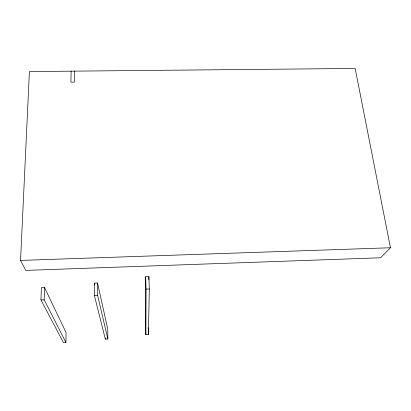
<?xml version="1.0" encoding="UTF-8"?>
<svg xmlns="http://www.w3.org/2000/svg" width="411" height="411" viewBox="0 0 411 411"><rect width="100%" height="100%" fill="white"/><g stroke="black" fill="none" stroke-linecap="round" stroke-linejoin="round"><path stroke-width="0.62" d="M145.648 276.767L145.535 324.767L145.864 334.703L148.402 334.59L149.321 288.974L148.869 276.649L145.648 276.767L146.075 289.103L145.864 334.703M74.468 71.057L74.319 82.118L70.928 82.154L71.103 71.093M65.914 342.43L66.079 332.591L44.563 287.623L41.357 287.741L40.956 299.932L63.386 342.543L65.914 342.43L44.188 299.804L44.563 287.623M148.813 279.85L148.869 276.649M20.55 260.42L29.412 71.565L355.171 68.457L390.45 247.751L380.617 257.774L25.79 270.402L20.55 260.42L390.45 247.751M105.329 339.121L107.852 339.008L107.754 329.154L97.535 283.015L94.335 283.138L94.35 295.355L105.329 339.121L105.319 337.888M40.956 299.932L44.188 299.804M146.075 289.103L149.321 288.974M94.35 295.355L97.577 295.226L107.852 339.008M94.335 283.138L94.777 285.008M148.166 327.762L148.402 334.59M97.535 283.015L97.577 295.226"/></g></svg>
